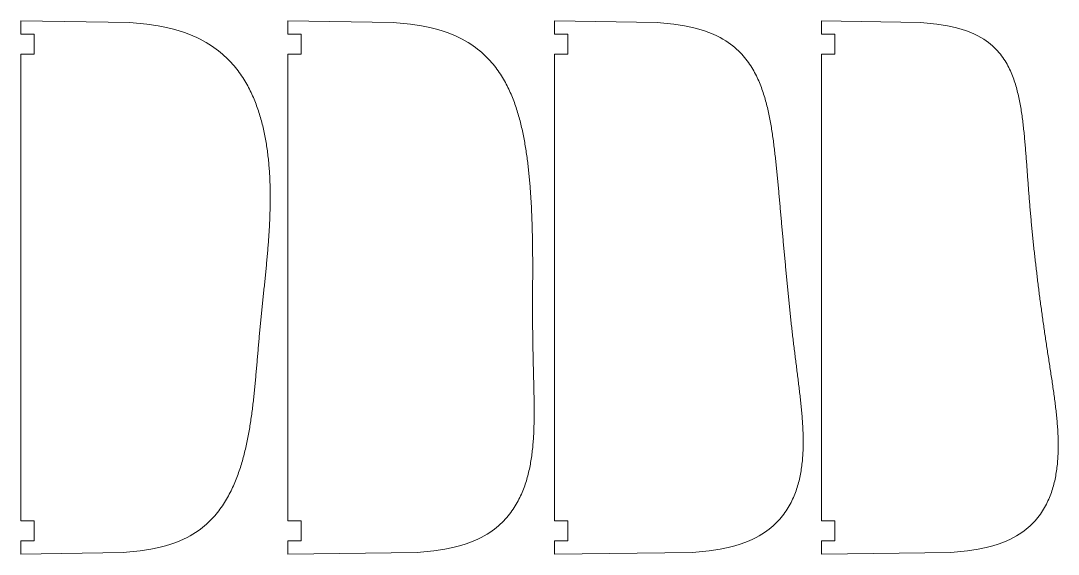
# Model space of a CAD drawing. Header units: millimetres. Extents: x 0 to 2543, y 0 to 160.
# Drawn here: x 960 to 1270.9, y 0 to 160 of the extents above; entities that cross this region are included whole.
import ezdxf

# ---------------------------------------------------------------- set-up
doc = ezdxf.new("R2010")
doc.units = ezdxf.units.MM
doc.layers.get('0').update_dxf_attribs({"lineweight": 0})

msp = doc.modelspace()

# ---------------------------------------------------------------- linework, layer by layer
for p, q in [((960, 156), (960, 160)), ((992.66, 159.5), (960, 160)), ((997.82, 159), (992.66, 159.5)), ((1001.17, 158.5), (997.82, 159)), ((1040, 156), (1040, 160)), ((1071.64, 159.5), (1040, 160)), ((1076.76, 159), (1071.64, 159.5)), ((1080.06, 158.5), (1076.76, 159)), ((1120, 156), (1120, 160)), ((1150.7, 159.5), (1120, 160)), ((1155.72, 159), (1150.7, 159.5)), ((1158.93, 158.5), (1155.72, 159)), ((1200, 156), (1200, 160)), ((1229.62, 159.5), (1200, 160)), ((1234.56, 159), (1229.62, 159.5)), ((1237.69, 158.5), (1234.56, 159)), ((964, 156), (960, 156)), ((964, 150), (964, 156)), ((1003.7, 158), (1001.17, 158.5)), ((1005.77, 157.5), (1003.7, 158)), ((1007.52, 157), (1005.77, 157.5)), ((1009.04, 156.5), (1007.52, 157)), ((1010.4, 156), (1009.04, 156.5)), ((1011.62, 155.5), (1010.4, 156)), ((1012.73, 155), (1011.62, 155.5)), ((1044, 156), (1040, 156)), ((1044, 150), (1044, 156)), ((1082.56, 158), (1080.06, 158.5)), ((1084.58, 157.5), (1082.56, 158)), ((1086.28, 157), (1084.58, 157.5)), ((1087.77, 156.5), (1086.28, 157)), ((1089.08, 156), (1087.77, 156.5)), ((1090.26, 155.5), (1089.08, 156)), ((1091.33, 155), (1090.26, 155.5)), ((1124, 156), (1120, 156)), ((1124, 150), (1124, 156)), ((1161.33, 158), (1158.93, 158.5)), ((1163.26, 157.5), (1161.33, 158)), ((1164.87, 157), (1163.26, 157.5)), ((1166.26, 156.5), (1164.87, 157)), ((1167.49, 156), (1166.26, 156.5)), ((1168.58, 155.5), (1167.49, 156)), ((1169.56, 155), (1168.58, 155.5)), ((1204, 156), (1200, 156)), ((1204, 150), (1204, 156)), ((1240.01, 158), (1237.69, 158.5)), ((1241.85, 157.5), (1240.01, 158)), ((1243.39, 157), (1241.85, 157.5)), ((1244.71, 156.5), (1243.39, 157)), ((1245.85, 156), (1244.71, 156.5)), ((1246.87, 155.5), (1245.85, 156)), ((1247.77, 155), (1246.87, 155.5)), ((1013.75, 154.5), (1012.73, 155)), ((1014.7, 154), (1013.75, 154.5)), ((1015.58, 153.5), (1014.7, 154)), ((1016.4, 153), (1015.58, 153.5)), ((1017.17, 152.5), (1016.4, 153)), ((1017.9, 152), (1017.17, 152.5)), ((1092.32, 154.5), (1091.33, 155)), ((1093.22, 154), (1092.32, 154.5)), ((1094.07, 153.5), (1093.22, 154)), ((1094.85, 153), (1094.07, 153.5)), ((1095.59, 152.5), (1094.85, 153)), ((1096.28, 152), (1095.59, 152.5)), ((1170.45, 154.5), (1169.56, 155)), ((1171.27, 154), (1170.45, 154.5)), ((1172.02, 153.5), (1171.27, 154)), ((1172.72, 153), (1172.02, 153.5)), ((1173.37, 152.5), (1172.72, 153)), ((1173.98, 152), (1173.37, 152.5)), ((1248.59, 154.5), (1247.77, 155)), ((1249.34, 154), (1248.59, 154.5)), ((1250.02, 153.5), (1249.34, 154)), ((1250.65, 153), (1250.02, 153.5)), ((1251.23, 152.5), (1250.65, 153)), ((1251.76, 152), (1251.23, 152.5)), ((960, 10), (960, 150)), ((960, 150), (964, 150)), ((1018.59, 151.5), (1017.9, 152)), ((1019.24, 151), (1018.59, 151.5)), ((1019.86, 150.5), (1019.24, 151)), ((1020.45, 150), (1019.86, 150.5)), ((1021.01, 149.5), (1020.45, 150)), ((1021.55, 149), (1021.01, 149.5)), ((1040, 10), (1040, 150)), ((1040, 150), (1044, 150)), ((1096.93, 151.5), (1096.28, 152)), ((1097.55, 151), (1096.93, 151.5)), ((1098.14, 150.5), (1097.55, 151)), ((1098.69, 150), (1098.14, 150.5)), ((1099.22, 149.5), (1098.69, 150)), ((1099.73, 149), (1099.22, 149.5)), ((1120, 10), (1120, 150)), ((1120, 150), (1124, 150)), ((1174.55, 151.5), (1173.98, 152)), ((1175.08, 151), (1174.55, 151.5)), ((1175.59, 150.5), (1175.08, 151)), ((1176.06, 150), (1175.59, 150.5)), ((1176.51, 149.5), (1176.06, 150)), ((1176.93, 149), (1176.51, 149.5)), ((1200, 10), (1200, 150)), ((1200, 150), (1204, 150)), ((1252.26, 151.5), (1251.76, 152)), ((1252.73, 151), (1252.26, 151.5)), ((1253.17, 150.5), (1252.73, 151)), ((1253.58, 150), (1253.17, 150.5)), ((1253.96, 149.5), (1253.58, 150)), ((1254.32, 149), (1253.96, 149.5)), ((1022.06, 148.5), (1021.55, 149)), ((1022.55, 148), (1022.06, 148.5)), ((1023.02, 147.5), (1022.55, 148)), ((1023.47, 147), (1023.02, 147.5)), ((1023.91, 146.5), (1023.47, 147)), ((1024.32, 146), (1023.91, 146.5)), ((1100.21, 148.5), (1099.73, 149)), ((1100.67, 148), (1100.21, 148.5)), ((1101.11, 147.5), (1100.67, 148)), ((1101.54, 147), (1101.11, 147.5)), ((1101.94, 146.5), (1101.54, 147)), ((1102.33, 146), (1101.94, 146.5)), ((1177.34, 148.5), (1176.93, 149)), ((1177.72, 148), (1177.34, 148.5)), ((1178.08, 147.5), (1177.72, 148)), ((1178.43, 147), (1178.08, 147.5)), ((1178.76, 146.5), (1178.43, 147)), ((1179.08, 146), (1178.76, 146.5)), ((1254.66, 148.5), (1254.32, 149)), ((1254.98, 148), (1254.66, 148.5)), ((1255.28, 147.5), (1254.98, 148)), ((1255.57, 147), (1255.28, 147.5)), ((1255.84, 146.5), (1255.57, 147)), ((1256.1, 146), (1255.84, 146.5)), ((1024.72, 145.5), (1024.32, 146)), ((1025.11, 145), (1024.72, 145.5)), ((1025.48, 144.5), (1025.11, 145)), ((1025.84, 144), (1025.48, 144.5)), ((1026.18, 143.5), (1025.84, 144)), ((1026.51, 143), (1026.18, 143.5)), ((1102.71, 145.5), (1102.33, 146)), ((1103.07, 145), (1102.71, 145.5)), ((1103.41, 144.5), (1103.07, 145)), ((1103.74, 144), (1103.41, 144.5)), ((1104.07, 143.5), (1103.74, 144)), ((1104.38, 143), (1104.07, 143.5)), ((1179.38, 145.5), (1179.08, 146)), ((1179.66, 145), (1179.38, 145.5)), ((1179.94, 144.5), (1179.66, 145)), ((1180.2, 144), (1179.94, 144.5)), ((1180.45, 143.5), (1180.2, 144)), ((1180.7, 143), (1180.45, 143.5)), ((1256.34, 145.5), (1256.1, 146)), ((1256.58, 145), (1256.34, 145.5)), ((1256.8, 144.5), (1256.58, 145)), ((1257.01, 144), (1256.8, 144.5)), ((1257.21, 143.5), (1257.01, 144)), ((1257.4, 143), (1257.21, 143.5)), ((1026.83, 142.5), (1026.51, 143)), ((1027.14, 142), (1026.83, 142.5)), ((1027.44, 141.5), (1027.14, 142)), ((1027.73, 141), (1027.44, 141.5)), ((1028.01, 140.5), (1027.73, 141)), ((1028.28, 140), (1028.01, 140.5)), ((1028.53, 139.5), (1028.28, 140)), ((1104.67, 142.5), (1104.38, 143)), ((1104.96, 142), (1104.67, 142.5)), ((1105.24, 141.5), (1104.96, 142)), ((1105.51, 141), (1105.24, 141.5)), ((1105.77, 140.5), (1105.51, 141)), ((1106.02, 140), (1105.77, 140.5)), ((1106.26, 139.5), (1106.02, 140)), ((1180.93, 142.5), (1180.7, 143)), ((1181.15, 142), (1180.93, 142.5)), ((1181.36, 141.5), (1181.15, 142)), ((1181.57, 141), (1181.36, 141.5)), ((1181.76, 140.5), (1181.57, 141)), ((1181.95, 140), (1181.76, 140.5)), ((1182.14, 139.5), (1181.95, 140)), ((1257.58, 142.5), (1257.4, 143)), ((1257.75, 142), (1257.58, 142.5)), ((1257.92, 141.5), (1257.75, 142)), ((1258.07, 141), (1257.92, 141.5)), ((1258.22, 140.5), (1258.07, 141)), ((1258.37, 140), (1258.22, 140.5)), ((1258.5, 139.5), (1258.37, 140)), ((1028.79, 139), (1028.53, 139.5)), ((1029.03, 138.5), (1028.79, 139)), ((1029.26, 138), (1029.03, 138.5)), ((1029.49, 137.5), (1029.26, 138)), ((1029.71, 137), (1029.49, 137.5)), ((1029.92, 136.5), (1029.71, 137)), ((1106.49, 139), (1106.26, 139.5)), ((1106.72, 138.5), (1106.49, 139)), ((1106.94, 138), (1106.72, 138.5)), ((1107.15, 137.5), (1106.94, 138)), ((1107.35, 137), (1107.15, 137.5)), ((1107.55, 136.5), (1107.35, 137)), ((1182.31, 139), (1182.14, 139.5)), ((1182.48, 138.5), (1182.31, 139)), ((1182.64, 138), (1182.48, 138.5)), ((1182.8, 137.5), (1182.64, 138)), ((1182.95, 137), (1182.8, 137.5)), ((1183.1, 136.5), (1182.95, 137)), ((1258.64, 139), (1258.5, 139.5)), ((1258.76, 138.5), (1258.64, 139)), ((1258.88, 138), (1258.76, 138.5)), ((1259, 137.5), (1258.88, 138)), ((1259.11, 137), (1259, 137.5)), ((1259.21, 136.5), (1259.11, 137)), ((1030.12, 136), (1029.92, 136.5)), ((1030.32, 135.5), (1030.12, 136)), ((1030.51, 135), (1030.32, 135.5)), ((1030.7, 134.5), (1030.51, 135)), ((1030.88, 134), (1030.7, 134.5)), ((1031.05, 133.5), (1030.88, 134)), ((1107.74, 136), (1107.55, 136.5)), ((1107.93, 135.5), (1107.74, 136)), ((1108.11, 135), (1107.93, 135.5)), ((1108.28, 134.5), (1108.11, 135)), ((1108.45, 134), (1108.28, 134.5)), ((1108.61, 133.5), (1108.45, 134)), ((1183.24, 136), (1183.1, 136.5)), ((1183.37, 135.5), (1183.24, 136)), ((1183.5, 135), (1183.37, 135.5)), ((1183.63, 134.5), (1183.5, 135)), ((1183.75, 134), (1183.63, 134.5)), ((1183.87, 133.5), (1183.75, 134)), ((1259.32, 136), (1259.21, 136.5)), ((1259.41, 135.5), (1259.32, 136)), ((1259.51, 135), (1259.41, 135.5)), ((1259.6, 134.5), (1259.51, 135)), ((1259.68, 134), (1259.6, 134.5)), ((1259.77, 133.5), (1259.68, 134)), ((1031.22, 133), (1031.05, 133.5)), ((1031.38, 132.5), (1031.22, 133)), ((1031.54, 132), (1031.38, 132.5)), ((1031.69, 131.5), (1031.54, 132)), ((1031.84, 131), (1031.69, 131.5)), ((1031.98, 130.5), (1031.84, 131)), ((1108.77, 133), (1108.61, 133.5)), ((1108.92, 132.5), (1108.77, 133)), ((1109.07, 132), (1108.92, 132.5)), ((1109.22, 131.5), (1109.07, 132)), ((1109.36, 131), (1109.22, 131.5)), ((1109.5, 130.5), (1109.36, 131)), ((1183.98, 133), (1183.87, 133.5)), ((1184.09, 132.5), (1183.98, 133)), ((1184.2, 132), (1184.09, 132.5)), ((1184.3, 131.5), (1184.2, 132)), ((1184.4, 131), (1184.3, 131.5)), ((1184.5, 130.5), (1184.4, 131)), ((1259.85, 133), (1259.77, 133.5)), ((1259.93, 132.5), (1259.85, 133)), ((1260, 132), (1259.93, 132.5)), ((1260.07, 131.5), (1260, 132)), ((1260.14, 131), (1260.07, 131.5)), ((1260.21, 130.5), (1260.14, 131)), ((1032.11, 130), (1031.98, 130.5)), ((1032.25, 129.5), (1032.11, 130)), ((1032.38, 129), (1032.25, 129.5)), ((1032.5, 128.5), (1032.38, 129)), ((1032.62, 128), (1032.5, 128.5)), ((1032.73, 127.5), (1032.62, 128)), ((1032.84, 127), (1032.73, 127.5)), ((1109.63, 130), (1109.5, 130.5)), ((1109.75, 129.5), (1109.63, 130)), ((1109.88, 129), (1109.75, 129.5)), ((1110, 128.5), (1109.88, 129)), ((1110.11, 128), (1110, 128.5)), ((1110.23, 127.5), (1110.11, 128)), ((1110.34, 127), (1110.23, 127.5)), ((1184.59, 130), (1184.5, 130.5)), ((1184.69, 129.5), (1184.59, 130)), ((1184.78, 129), (1184.69, 129.5)), ((1184.86, 128.5), (1184.78, 129)), ((1184.95, 128), (1184.86, 128.5)), ((1185.03, 127.5), (1184.95, 128)), ((1185.11, 127), (1185.03, 127.5)), ((1260.27, 130), (1260.21, 130.5)), ((1260.33, 129.5), (1260.27, 130)), ((1260.39, 129), (1260.33, 129.5)), ((1260.45, 128.5), (1260.39, 129)), ((1260.51, 128), (1260.45, 128.5)), ((1260.56, 127.5), (1260.51, 128)), ((1260.62, 127), (1260.56, 127.5)), ((1032.95, 126.5), (1032.84, 127)), ((1033.06, 126), (1032.95, 126.5)), ((1033.16, 125.5), (1033.06, 126)), ((1033.25, 125), (1033.16, 125.5)), ((1033.34, 124.5), (1033.25, 125)), ((1033.43, 124), (1033.34, 124.5)), ((1110.45, 126.5), (1110.34, 127)), ((1110.55, 126), (1110.45, 126.5)), ((1110.65, 125.5), (1110.55, 126)), ((1110.75, 125), (1110.65, 125.5)), ((1110.84, 124.5), (1110.75, 125)), ((1110.94, 124), (1110.84, 124.5)), ((1185.19, 126.5), (1185.11, 127)), ((1185.26, 126), (1185.19, 126.5)), ((1185.34, 125.5), (1185.26, 126)), ((1185.41, 125), (1185.34, 125.5)), ((1185.48, 124.5), (1185.41, 125)), ((1185.55, 124), (1185.48, 124.5)), ((1260.67, 126.5), (1260.62, 127)), ((1260.72, 126), (1260.67, 126.5)), ((1260.77, 125.5), (1260.72, 126)), ((1260.82, 125), (1260.77, 125.5)), ((1260.86, 124.5), (1260.82, 125)), ((1260.91, 124), (1260.86, 124.5)), ((1033.52, 123.5), (1033.43, 124)), ((1033.6, 123), (1033.52, 123.5)), ((1033.68, 122.5), (1033.6, 123)), ((1033.76, 122), (1033.68, 122.5)), ((1033.83, 121.5), (1033.76, 122)), ((1033.9, 121), (1033.83, 121.5)), ((1111.03, 123.5), (1110.94, 124)), ((1111.11, 123), (1111.03, 123.5)), ((1111.2, 122.5), (1111.11, 123)), ((1111.28, 122), (1111.2, 122.5)), ((1111.36, 121.5), (1111.28, 122)), ((1111.44, 121), (1111.36, 121.5)), ((1185.61, 123.5), (1185.55, 124)), ((1185.68, 123), (1185.61, 123.5)), ((1185.74, 122.5), (1185.68, 123)), ((1185.81, 122), (1185.74, 122.5)), ((1185.87, 121.5), (1185.81, 122)), ((1185.93, 121), (1185.87, 121.5)), ((1260.95, 123.5), (1260.91, 124)), ((1261, 123), (1260.95, 123.5)), ((1261.04, 122.5), (1261, 123)), ((1261.08, 122), (1261.04, 122.5)), ((1261.12, 121.5), (1261.08, 122)), ((1261.16, 121), (1261.12, 121.5)), ((1033.97, 120.5), (1033.9, 121)), ((1034.03, 120), (1033.97, 120.5)), ((1034.09, 119.5), (1034.03, 120)), ((1034.15, 119), (1034.09, 119.5)), ((1034.2, 118.5), (1034.15, 119)), ((1034.25, 118), (1034.2, 118.5)), ((1111.51, 120.5), (1111.44, 121)), ((1111.59, 120), (1111.51, 120.5)), ((1111.66, 119.5), (1111.59, 120)), ((1111.73, 119), (1111.66, 119.5)), ((1111.79, 118.5), (1111.73, 119)), ((1111.86, 118), (1111.79, 118.5)), ((1185.99, 120.5), (1185.93, 121)), ((1186.04, 120), (1185.99, 120.5)), ((1186.1, 119.5), (1186.04, 120)), ((1186.16, 119), (1186.1, 119.5)), ((1186.21, 118.5), (1186.16, 119)), ((1186.27, 118), (1186.21, 118.5)), ((1261.2, 120.5), (1261.16, 121)), ((1261.24, 120), (1261.2, 120.5)), ((1261.28, 119.5), (1261.24, 120)), ((1261.32, 119), (1261.28, 119.5)), ((1261.36, 118.5), (1261.32, 119)), ((1261.39, 118), (1261.36, 118.5)), ((1034.3, 117.5), (1034.25, 118)), ((1034.35, 117), (1034.3, 117.5)), ((1034.39, 116.5), (1034.35, 117)), ((1034.43, 116), (1034.39, 116.5)), ((1034.47, 115.5), (1034.43, 116)), ((1034.51, 115), (1034.47, 115.5)), ((1111.92, 117.5), (1111.86, 118)), ((1111.98, 117), (1111.92, 117.5)), ((1112.04, 116.5), (1111.98, 117)), ((1112.1, 116), (1112.04, 116.5)), ((1112.16, 115.5), (1112.1, 116)), ((1112.21, 115), (1112.16, 115.5)), ((1186.32, 117.5), (1186.27, 118)), ((1186.37, 117), (1186.32, 117.5)), ((1186.42, 116.5), (1186.37, 117)), ((1186.47, 116), (1186.42, 116.5)), ((1186.52, 115.5), (1186.47, 116)), ((1186.57, 115), (1186.52, 115.5)), ((1261.43, 117.5), (1261.39, 118)), ((1261.47, 117), (1261.43, 117.5)), ((1261.51, 116.5), (1261.47, 117)), ((1261.54, 116), (1261.51, 116.5)), ((1261.58, 115.5), (1261.54, 116)), ((1261.62, 115), (1261.58, 115.5)), ((1034.54, 114.5), (1034.51, 115)), ((1034.57, 114), (1034.54, 114.5)), ((1034.6, 113.5), (1034.57, 114)), ((1034.63, 113), (1034.6, 113.5)), ((1034.65, 112.5), (1034.63, 113)), ((1034.67, 112), (1034.65, 112.5)), ((1034.69, 111.5), (1034.67, 112)), ((1112.26, 114.5), (1112.21, 115)), ((1112.31, 114), (1112.26, 114.5)), ((1112.36, 113.5), (1112.31, 114)), ((1112.41, 113), (1112.36, 113.5)), ((1112.46, 112.5), (1112.41, 113)), ((1112.5, 112), (1112.46, 112.5)), ((1112.55, 111.5), (1112.5, 112)), ((1186.62, 114.5), (1186.57, 115)), ((1186.67, 114), (1186.62, 114.5)), ((1186.72, 113.5), (1186.67, 114)), ((1186.77, 113), (1186.72, 113.5)), ((1186.82, 112.5), (1186.77, 113)), ((1186.86, 112), (1186.82, 112.5)), ((1186.91, 111.5), (1186.86, 112)), ((1261.65, 114.5), (1261.62, 115)), ((1261.69, 114), (1261.65, 114.5)), ((1261.73, 113.5), (1261.69, 114)), ((1261.76, 113), (1261.73, 113.5)), ((1261.8, 112.5), (1261.76, 113)), ((1261.84, 112), (1261.8, 112.5)), ((1261.87, 111.5), (1261.84, 112)), ((1034.71, 111), (1034.69, 111.5)), ((1034.72, 110.5), (1034.71, 111)), ((1034.73, 110), (1034.72, 110.5)), ((1034.74, 109.5), (1034.73, 110)), ((1034.75, 109), (1034.74, 109.5)), ((1034.76, 108.5), (1034.75, 109)), ((1112.59, 111), (1112.55, 111.5)), ((1112.63, 110.5), (1112.59, 111)), ((1112.67, 110), (1112.63, 110.5)), ((1112.7, 109.5), (1112.67, 110)), ((1112.74, 109), (1112.7, 109.5)), ((1112.78, 108.5), (1112.74, 109)), ((1186.96, 111), (1186.91, 111.5)), ((1187, 110.5), (1186.96, 111)), ((1187.05, 110), (1187, 110.5)), ((1187.09, 109.5), (1187.05, 110)), ((1187.14, 109), (1187.09, 109.5)), ((1187.18, 108.5), (1187.14, 109)), ((1261.91, 111), (1261.87, 111.5)), ((1261.95, 110.5), (1261.91, 111)), ((1261.99, 110), (1261.95, 110.5)), ((1262.02, 109.5), (1261.99, 110)), ((1262.06, 109), (1262.02, 109.5)), ((1262.1, 108.5), (1262.06, 109)), ((1034.76, 108), (1034.76, 108.5)), ((1034.77, 107.5), (1034.76, 108)), ((1034.76, 106.5), (1034.77, 107)), ((1034.76, 106), (1034.76, 106.5)), ((1034.76, 105.5), (1034.76, 106)), ((1034.77, 107), (1034.77, 107.5)), ((1112.81, 108), (1112.78, 108.5)), ((1112.84, 107.5), (1112.81, 108)), ((1112.88, 107), (1112.84, 107.5)), ((1112.91, 106.5), (1112.88, 107)), ((1112.94, 106), (1112.91, 106.5)), ((1112.96, 105.5), (1112.94, 106)), ((1187.23, 108), (1187.18, 108.5)), ((1187.27, 107.5), (1187.23, 108)), ((1187.32, 107), (1187.27, 107.5)), ((1187.36, 106.5), (1187.32, 107)), ((1187.41, 106), (1187.36, 106.5)), ((1187.45, 105.5), (1187.41, 106)), ((1262.14, 108), (1262.1, 108.5)), ((1262.18, 107.5), (1262.14, 108)), ((1262.22, 107), (1262.18, 107.5)), ((1262.26, 106.5), (1262.22, 107)), ((1262.3, 106), (1262.26, 106.5)), ((1262.34, 105.5), (1262.3, 106)), ((1034.69, 102.5), (1034.71, 103)), ((1034.71, 103), (1034.72, 103.5)), ((1034.72, 103.5), (1034.73, 104)), ((1034.73, 104), (1034.74, 104.5)), ((1034.74, 104.5), (1034.75, 105)), ((1034.75, 105), (1034.76, 105.5)), ((1112.99, 105), (1112.96, 105.5)), ((1113.02, 104.5), (1112.99, 105)), ((1113.04, 104), (1113.02, 104.5)), ((1113.07, 103.5), (1113.04, 104)), ((1113.09, 103), (1113.07, 103.5)), ((1113.11, 102.5), (1113.09, 103)), ((1187.5, 105), (1187.45, 105.5)), ((1187.54, 104.5), (1187.5, 105)), ((1187.59, 104), (1187.54, 104.5)), ((1187.63, 103.5), (1187.59, 104)), ((1187.68, 103), (1187.63, 103.5)), ((1187.72, 102.5), (1187.68, 103)), ((1262.38, 105), (1262.34, 105.5)), ((1262.42, 104.5), (1262.38, 105)), ((1262.46, 104), (1262.42, 104.5)), ((1262.51, 103.5), (1262.46, 104)), ((1262.55, 103), (1262.51, 103.5)), ((1262.59, 102.5), (1262.55, 103)), ((1034.55, 99), (1034.57, 99.5)), ((1034.57, 99.5), (1034.6, 100)), ((1034.6, 100), (1034.62, 100.5)), ((1034.62, 100.5), (1034.64, 101)), ((1034.64, 101), (1034.66, 101.5)), ((1034.66, 101.5), (1034.68, 102)), ((1034.68, 102), (1034.69, 102.5)), ((1113.13, 102), (1113.11, 102.5)), ((1113.15, 101.5), (1113.13, 102)), ((1113.17, 101), (1113.15, 101.5)), ((1113.19, 100.5), (1113.17, 101)), ((1113.21, 100), (1113.19, 100.5)), ((1113.23, 99.5), (1113.21, 100)), ((1113.24, 99), (1113.23, 99.5)), ((1187.76, 102), (1187.72, 102.5)), ((1187.81, 101.5), (1187.76, 102)), ((1187.85, 101), (1187.81, 101.5)), ((1187.9, 100.5), (1187.85, 101)), ((1187.94, 100), (1187.9, 100.5)), ((1187.99, 99.5), (1187.94, 100)), ((1188.03, 99), (1187.99, 99.5)), ((1262.64, 102), (1262.59, 102.5)), ((1262.68, 101.5), (1262.64, 102)), ((1262.72, 101), (1262.68, 101.5)), ((1262.77, 100.5), (1262.72, 101)), ((1262.82, 100), (1262.77, 100.5)), ((1262.86, 99.5), (1262.82, 100)), ((1262.91, 99), (1262.86, 99.5)), ((1034.38, 96), (1034.41, 96.5)), ((1034.41, 96.5), (1034.44, 97)), ((1034.44, 97), (1034.47, 97.5)), ((1034.47, 97.5), (1034.5, 98)), ((1034.5, 98), (1034.52, 98.5)), ((1034.52, 98.5), (1034.55, 99)), ((1113.26, 98.5), (1113.24, 99)), ((1113.27, 98), (1113.26, 98.5)), ((1113.29, 97.5), (1113.27, 98)), ((1113.3, 97), (1113.29, 97.5)), ((1113.31, 96.5), (1113.3, 97)), ((1113.32, 96), (1113.31, 96.5)), ((1188.08, 98.5), (1188.03, 99)), ((1188.12, 98), (1188.08, 98.5)), ((1188.17, 97.5), (1188.12, 98)), ((1188.21, 97), (1188.17, 97.5)), ((1188.26, 96.5), (1188.21, 97)), ((1188.3, 96), (1188.26, 96.5)), ((1262.95, 98.5), (1262.91, 99)), ((1263, 98), (1262.95, 98.5)), ((1263.05, 97.5), (1263, 98)), ((1263.1, 97), (1263.05, 97.5)), ((1263.15, 96.5), (1263.1, 97)), ((1263.2, 96), (1263.15, 96.5)), ((1034.16, 93), (1034.2, 93.5)), ((1034.2, 93.5), (1034.24, 94)), ((1034.24, 94), (1034.27, 94.5)), ((1034.27, 94.5), (1034.31, 95)), ((1034.31, 95), (1034.34, 95.5)), ((1034.34, 95.5), (1034.38, 96)), ((1113.34, 95.5), (1113.32, 96)), ((1113.35, 95), (1113.34, 95.5)), ((1113.35, 94.5), (1113.35, 95)), ((1113.36, 94), (1113.35, 94.5)), ((1113.37, 93.5), (1113.36, 94)), ((1113.38, 93), (1113.37, 93.5)), ((1188.35, 95.5), (1188.3, 96)), ((1188.4, 95), (1188.35, 95.5)), ((1188.44, 94.5), (1188.4, 95)), ((1188.49, 94), (1188.44, 94.5)), ((1188.53, 93.5), (1188.49, 94)), ((1188.58, 93), (1188.53, 93.5)), ((1263.25, 95.5), (1263.2, 96)), ((1263.3, 95), (1263.25, 95.5)), ((1263.35, 94.5), (1263.3, 95)), ((1263.4, 94), (1263.35, 94.5)), ((1263.45, 93.5), (1263.4, 94)), ((1263.5, 93), (1263.45, 93.5)), ((1033.92, 90), (1033.96, 90.5)), ((1033.96, 90.5), (1034, 91)), ((1034, 91), (1034.05, 91.5)), ((1034.05, 91.5), (1034.09, 92)), ((1034.09, 92), (1034.13, 92.5)), ((1034.13, 92.5), (1034.16, 93)), ((1113.39, 92.5), (1113.38, 93)), ((1113.39, 92), (1113.39, 92.5)), ((1113.4, 91.5), (1113.39, 92)), ((1113.4, 91), (1113.4, 91.5)), ((1113.41, 90.5), (1113.4, 91)), ((1113.41, 90), (1113.41, 90.5)), ((1188.63, 92.5), (1188.58, 93)), ((1188.67, 92), (1188.63, 92.5)), ((1188.72, 91.5), (1188.67, 92)), ((1188.76, 91), (1188.72, 91.5)), ((1188.81, 90.5), (1188.76, 91)), ((1188.86, 90), (1188.81, 90.5)), ((1263.56, 92.5), (1263.5, 93)), ((1263.61, 92), (1263.56, 92.5)), ((1263.66, 91.5), (1263.61, 92)), ((1263.72, 91), (1263.66, 91.5)), ((1263.77, 90.5), (1263.72, 91)), ((1263.83, 90), (1263.77, 90.5)), ((1033.65, 87), (1033.69, 87.5)), ((1033.69, 87.5), (1033.74, 88)), ((1033.74, 88), (1033.79, 88.5)), ((1033.79, 88.5), (1033.83, 89)), ((1033.83, 89), (1033.87, 89.5)), ((1033.87, 89.5), (1033.92, 90)), ((1113.41, 89.5), (1113.41, 90)), ((1113.42, 89), (1113.41, 89.5)), ((1113.42, 88.5), (1113.42, 89)), ((1113.42, 88), (1113.42, 88.5)), ((1113.42, 87.5), (1113.42, 88)), ((1113.42, 87), (1113.42, 87.5)), ((1188.9, 89.5), (1188.86, 90)), ((1188.95, 89), (1188.9, 89.5)), ((1189, 88.5), (1188.95, 89)), ((1189.04, 88), (1189, 88.5)), ((1189.09, 87.5), (1189.04, 88)), ((1189.14, 87), (1189.09, 87.5)), ((1263.88, 89.5), (1263.83, 90)), ((1263.94, 89), (1263.88, 89.5)), ((1263.99, 88.5), (1263.94, 89)), ((1264.05, 88), (1263.99, 88.5)), ((1264.11, 87.5), (1264.05, 88)), ((1264.17, 87), (1264.11, 87.5)), ((1033.3, 83.5), (1033.35, 84)), ((1033.35, 84), (1033.4, 84.5)), ((1033.4, 84.5), (1033.45, 85)), ((1033.45, 85), (1033.5, 85.5)), ((1033.5, 85.5), (1033.55, 86)), ((1033.55, 86), (1033.6, 86.5)), ((1033.6, 86.5), (1033.65, 87)), ((1113.42, 86.5), (1113.42, 87)), ((1113.42, 86), (1113.42, 86.5)), ((1113.42, 85.5), (1113.42, 86)), ((1113.42, 85), (1113.42, 85.5)), ((1113.42, 84.5), (1113.42, 85)), ((1113.42, 84), (1113.42, 84.5)), ((1113.42, 83.5), (1113.42, 84)), ((1189.18, 86.5), (1189.14, 87)), ((1189.23, 86), (1189.18, 86.5)), ((1189.28, 85.5), (1189.23, 86)), ((1189.32, 85), (1189.28, 85.5)), ((1189.37, 84.5), (1189.32, 85)), ((1189.42, 84), (1189.37, 84.5)), ((1189.46, 83.5), (1189.42, 84)), ((1264.22, 86.5), (1264.17, 87)), ((1264.28, 86), (1264.22, 86.5)), ((1264.34, 85.5), (1264.28, 86)), ((1264.4, 85), (1264.34, 85.5)), ((1264.46, 84.5), (1264.4, 85)), ((1264.51, 84), (1264.46, 84.5)), ((1264.57, 83.5), (1264.51, 84)), ((1033, 80.5), (1033.05, 81)), ((1033.05, 81), (1033.1, 81.5)), ((1033.1, 81.5), (1033.15, 82)), ((1033.15, 82), (1033.2, 82.5)), ((1033.2, 82.5), (1033.25, 83)), ((1033.25, 83), (1033.3, 83.5)), ((1113.41, 82), (1113.42, 82.5)), ((1113.41, 81.5), (1113.41, 82)), ((1113.41, 81), (1113.41, 81.5)), ((1113.41, 80.5), (1113.41, 81)), ((1113.42, 83), (1113.42, 83.5)), ((1113.42, 82.5), (1113.42, 83)), ((1189.51, 83), (1189.46, 83.5)), ((1189.56, 82.5), (1189.51, 83)), ((1189.61, 82), (1189.56, 82.5)), ((1189.66, 81.5), (1189.61, 82)), ((1189.7, 81), (1189.66, 81.5)), ((1189.75, 80.5), (1189.7, 81)), ((1264.63, 83), (1264.57, 83.5)), ((1264.69, 82.5), (1264.63, 83)), ((1264.75, 82), (1264.69, 82.5)), ((1264.81, 81.5), (1264.75, 82)), ((1264.87, 81), (1264.81, 81.5)), ((1264.93, 80.5), (1264.87, 81)), ((1032.68, 77.5), (1032.74, 78)), ((1032.74, 78), (1032.79, 78.5)), ((1032.79, 78.5), (1032.84, 79)), ((1032.84, 79), (1032.89, 79.5)), ((1032.89, 79.5), (1032.94, 80)), ((1032.94, 80), (1033, 80.5)), ((1113.4, 79.5), (1113.41, 80)), ((1113.4, 79), (1113.4, 79.5)), ((1113.4, 78.5), (1113.4, 79)), ((1113.4, 78), (1113.4, 78.5)), ((1113.4, 77.5), (1113.4, 78)), ((1113.41, 80), (1113.41, 80.5)), ((1189.8, 80), (1189.75, 80.5)), ((1189.85, 79.5), (1189.8, 80)), ((1189.9, 79), (1189.85, 79.5)), ((1189.95, 78.5), (1189.9, 79)), ((1190, 78), (1189.95, 78.5)), ((1190.05, 77.5), (1190, 78)), ((1265, 80), (1264.93, 80.5)), ((1265.06, 79.5), (1265, 80)), ((1265.12, 79), (1265.06, 79.5)), ((1265.18, 78.5), (1265.12, 79)), ((1265.24, 78), (1265.18, 78.5)), ((1265.3, 77.5), (1265.24, 78)), ((1032.37, 74.5), (1032.42, 75)), ((1032.42, 75), (1032.48, 75.5)), ((1032.48, 75.5), (1032.53, 76)), ((1032.53, 76), (1032.58, 76.5)), ((1032.58, 76.5), (1032.63, 77)), ((1032.63, 77), (1032.68, 77.5)), ((1113.39, 77), (1113.4, 77.5)), ((1113.39, 76.5), (1113.39, 77)), ((1113.39, 76), (1113.39, 76.5)), ((1113.39, 75.5), (1113.39, 76)), ((1113.39, 75), (1113.39, 75.5)), ((1113.39, 74.5), (1113.39, 75)), ((1190.1, 77), (1190.05, 77.5)), ((1190.15, 76.5), (1190.1, 77)), ((1190.2, 76), (1190.15, 76.5)), ((1190.25, 75.5), (1190.2, 76)), ((1190.3, 75), (1190.25, 75.5)), ((1190.35, 74.5), (1190.3, 75)), ((1265.36, 77), (1265.3, 77.5)), ((1265.44, 76.5), (1265.36, 77)), ((1265.51, 76), (1265.44, 76.5)), ((1265.58, 75.5), (1265.51, 76)), ((1265.65, 75), (1265.58, 75.5)), ((1265.72, 74.5), (1265.65, 75)), ((1032.07, 71.5), (1032.12, 72)), ((1032.12, 72), (1032.17, 72.5)), ((1032.17, 72.5), (1032.22, 73)), ((1032.22, 73), (1032.27, 73.5)), ((1032.27, 73.5), (1032.32, 74)), ((1032.32, 74), (1032.37, 74.5)), ((1113.39, 74), (1113.39, 74.5)), ((1113.39, 73.5), (1113.39, 74)), ((1113.39, 73), (1113.39, 73.5)), ((1113.39, 72.5), (1113.39, 73)), ((1113.39, 72), (1113.39, 72.5)), ((1113.39, 71.5), (1113.39, 72)), ((1190.4, 74), (1190.35, 74.5)), ((1190.45, 73.5), (1190.4, 74)), ((1190.51, 73), (1190.45, 73.5)), ((1190.56, 72.5), (1190.51, 73)), ((1190.61, 72), (1190.56, 72.5)), ((1190.66, 71.5), (1190.61, 72)), ((1265.79, 74), (1265.72, 74.5)), ((1265.86, 73.5), (1265.79, 74)), ((1265.92, 73), (1265.86, 73.5)), ((1265.99, 72.5), (1265.92, 73)), ((1266.06, 72), (1265.99, 72.5)), ((1266.13, 71.5), (1266.06, 72)), ((1031.73, 68), (1031.78, 68.5)), ((1031.78, 68.5), (1031.83, 69)), ((1031.83, 69), (1031.87, 69.5)), ((1031.87, 69.5), (1031.92, 70)), ((1031.92, 70), (1031.97, 70.5)), ((1031.97, 70.5), (1032.02, 71)), ((1032.02, 71), (1032.07, 71.5)), ((1113.39, 71), (1113.39, 71.5)), ((1113.39, 70.5), (1113.39, 71)), ((1113.39, 70), (1113.39, 70.5)), ((1113.4, 69.5), (1113.39, 70)), ((1113.4, 69), (1113.4, 69.5)), ((1113.4, 68.5), (1113.4, 69)), ((1113.41, 68), (1113.4, 68.5)), ((1190.72, 71), (1190.66, 71.5)), ((1190.77, 70.5), (1190.72, 71)), ((1190.82, 70), (1190.77, 70.5)), ((1190.88, 69.5), (1190.82, 70)), ((1190.93, 69), (1190.88, 69.5)), ((1190.99, 68.5), (1190.93, 69)), ((1191.05, 68), (1190.99, 68.5)), ((1266.21, 71), (1266.13, 71.5)), ((1266.28, 70.5), (1266.21, 71)), ((1266.35, 70), (1266.28, 70.5)), ((1266.42, 69.5), (1266.35, 70)), ((1266.49, 69), (1266.42, 69.5)), ((1266.56, 68.5), (1266.49, 69)), ((1266.63, 68), (1266.56, 68.5)), ((1031.46, 65), (1031.5, 65.5)), ((1031.5, 65.5), (1031.55, 66)), ((1031.55, 66), (1031.59, 66.5)), ((1031.59, 66.5), (1031.64, 67)), ((1031.64, 67), (1031.68, 67.5)), ((1031.68, 67.5), (1031.73, 68)), ((1113.41, 67.5), (1113.41, 68)), ((1113.42, 67), (1113.41, 67.5)), ((1113.42, 66.5), (1113.42, 67)), ((1113.43, 66), (1113.42, 66.5)), ((1113.43, 65.5), (1113.43, 66)), ((1113.44, 65), (1113.43, 65.5)), ((1191.1, 67.5), (1191.05, 68)), ((1191.16, 67), (1191.1, 67.5)), ((1191.22, 66.5), (1191.16, 67)), ((1191.27, 66), (1191.22, 66.5)), ((1191.33, 65.5), (1191.27, 66)), ((1191.39, 65), (1191.33, 65.5)), ((1266.71, 67.5), (1266.63, 68)), ((1266.78, 67), (1266.71, 67.5)), ((1266.85, 66.5), (1266.78, 67)), ((1266.93, 66), (1266.85, 66.5)), ((1267, 65.5), (1266.93, 66)), ((1267.08, 65), (1267, 65.5)), ((1031.19, 62), (1031.24, 62.5)), ((1031.24, 62.5), (1031.28, 63)), ((1031.28, 63), (1031.32, 63.5)), ((1031.32, 63.5), (1031.37, 64)), ((1031.37, 64), (1031.41, 64.5)), ((1031.41, 64.5), (1031.46, 65)), ((1113.45, 64.5), (1113.44, 65)), ((1113.45, 64), (1113.45, 64.5)), ((1113.46, 63.5), (1113.45, 64)), ((1113.47, 63), (1113.46, 63.5)), ((1113.48, 62.5), (1113.47, 63)), ((1113.49, 62), (1113.48, 62.5)), ((1191.45, 64.5), (1191.39, 65)), ((1191.51, 64), (1191.45, 64.5)), ((1191.57, 63.5), (1191.51, 64)), ((1191.63, 63), (1191.57, 63.5)), ((1191.69, 62.5), (1191.63, 63)), ((1191.75, 62), (1191.69, 62.5)), ((1267.15, 64.5), (1267.08, 65)), ((1267.22, 64), (1267.15, 64.5)), ((1267.3, 63.5), (1267.22, 64)), ((1267.37, 63), (1267.3, 63.5)), ((1267.45, 62.5), (1267.37, 63)), ((1267.53, 62), (1267.45, 62.5)), ((1030.94, 59), (1030.98, 59.5)), ((1030.98, 59.5), (1031.02, 60)), ((1031.02, 60), (1031.06, 60.5)), ((1031.06, 60.5), (1031.11, 61)), ((1031.11, 61), (1031.15, 61.5)), ((1031.15, 61.5), (1031.19, 62)), ((1113.5, 61.5), (1113.49, 62)), ((1113.51, 61), (1113.5, 61.5)), ((1113.52, 60.5), (1113.51, 61)), ((1113.53, 60), (1113.52, 60.5)), ((1113.54, 59.5), (1113.53, 60)), ((1113.55, 59), (1113.54, 59.5)), ((1191.81, 61.5), (1191.75, 62)), ((1191.87, 61), (1191.81, 61.5)), ((1191.94, 60.5), (1191.87, 61)), ((1192, 60), (1191.94, 60.5)), ((1192.06, 59.5), (1192, 60)), ((1192.12, 59), (1192.06, 59.5)), ((1267.6, 61.5), (1267.53, 62)), ((1267.68, 61), (1267.6, 61.5)), ((1267.75, 60.5), (1267.68, 61)), ((1267.83, 60), (1267.75, 60.5)), ((1267.91, 59.5), (1267.83, 60)), ((1267.98, 59), (1267.91, 59.5)), ((1030.64, 55.5), (1030.68, 56)), ((1030.68, 56), (1030.72, 56.5)), ((1030.72, 56.5), (1030.77, 57)), ((1030.77, 57), (1030.81, 57.5)), ((1030.81, 57.5), (1030.85, 58)), ((1030.85, 58), (1030.89, 58.5)), ((1030.89, 58.5), (1030.94, 59)), ((1113.56, 58.5), (1113.55, 59)), ((1113.57, 58), (1113.56, 58.5)), ((1113.58, 57.5), (1113.57, 58)), ((1113.6, 57), (1113.58, 57.5)), ((1113.61, 56.5), (1113.6, 57)), ((1113.62, 56), (1113.61, 56.5)), ((1113.63, 55.5), (1113.62, 56)), ((1192.19, 58.5), (1192.12, 59)), ((1192.25, 58), (1192.19, 58.5)), ((1192.31, 57.5), (1192.25, 58)), ((1192.38, 57), (1192.31, 57.5)), ((1192.44, 56.5), (1192.38, 57)), ((1192.5, 56), (1192.44, 56.5)), ((1192.57, 55.5), (1192.5, 56)), ((1268.06, 58.5), (1267.98, 59)), ((1268.14, 58), (1268.06, 58.5)), ((1268.22, 57.5), (1268.14, 58)), ((1268.29, 57), (1268.22, 57.5)), ((1268.37, 56.5), (1268.29, 57)), ((1268.45, 56), (1268.37, 56.5)), ((1268.52, 55.5), (1268.45, 56)), ((1030.37, 52.5), (1030.41, 53)), ((1030.41, 53), (1030.46, 53.5)), ((1030.46, 53.5), (1030.5, 54)), ((1030.5, 54), (1030.55, 54.5)), ((1030.55, 54.5), (1030.59, 55)), ((1030.59, 55), (1030.64, 55.5)), ((1113.65, 55), (1113.63, 55.5)), ((1113.66, 54.5), (1113.65, 55)), ((1113.67, 54), (1113.66, 54.5)), ((1113.68, 53.5), (1113.67, 54)), ((1113.7, 53), (1113.68, 53.5)), ((1113.71, 52.5), (1113.7, 53)), ((1192.63, 55), (1192.57, 55.5)), ((1192.69, 54.5), (1192.63, 55)), ((1192.76, 54), (1192.69, 54.5)), ((1192.82, 53.5), (1192.76, 54)), ((1192.88, 53), (1192.82, 53.5)), ((1192.95, 52.5), (1192.88, 53)), ((1268.6, 55), (1268.52, 55.5)), ((1268.68, 54.5), (1268.6, 55)), ((1268.75, 54), (1268.68, 54.5)), ((1268.83, 53.5), (1268.75, 54)), ((1268.91, 53), (1268.83, 53.5)), ((1268.98, 52.5), (1268.91, 53)), ((1030.08, 49.5), (1030.13, 50)), ((1030.13, 50), (1030.18, 50.5)), ((1030.18, 50.5), (1030.23, 51)), ((1030.23, 51), (1030.28, 51.5)), ((1030.28, 51.5), (1030.32, 52)), ((1030.32, 52), (1030.37, 52.5)), ((1113.72, 52), (1113.71, 52.5)), ((1113.74, 51.5), (1113.72, 52)), ((1113.75, 51), (1113.74, 51.5)), ((1113.76, 50.5), (1113.75, 51)), ((1113.77, 50), (1113.76, 50.5)), ((1113.78, 49.5), (1113.77, 50)), ((1193.01, 52), (1192.95, 52.5)), ((1193.07, 51.5), (1193.01, 52)), ((1193.13, 51), (1193.07, 51.5)), ((1193.19, 50.5), (1193.13, 51)), ((1193.26, 50), (1193.19, 50.5)), ((1193.32, 49.5), (1193.26, 50)), ((1269.06, 52), (1268.98, 52.5)), ((1269.13, 51.5), (1269.06, 52)), ((1269.2, 51), (1269.13, 51.5)), ((1269.28, 50.5), (1269.2, 51)), ((1269.35, 50), (1269.28, 50.5)), ((1269.42, 49.5), (1269.35, 50)), ((1029.77, 46.5), (1029.82, 47)), ((1029.82, 47), (1029.87, 47.5)), ((1029.87, 47.5), (1029.93, 48)), ((1029.93, 48), (1029.98, 48.5)), ((1029.98, 48.5), (1030.03, 49)), ((1030.03, 49), (1030.08, 49.5)), ((1113.79, 49), (1113.78, 49.5)), ((1113.8, 48.5), (1113.79, 49)), ((1113.81, 48), (1113.8, 48.5)), ((1113.82, 47.5), (1113.81, 48)), ((1113.83, 47), (1113.82, 47.5)), ((1113.84, 46.5), (1113.83, 47)), ((1193.37, 49), (1193.32, 49.5)), ((1193.43, 48.5), (1193.37, 49)), ((1193.49, 48), (1193.43, 48.5)), ((1193.55, 47.5), (1193.49, 48)), ((1193.61, 47), (1193.55, 47.5)), ((1193.66, 46.5), (1193.61, 47)), ((1269.49, 49), (1269.42, 49.5)), ((1269.56, 48.5), (1269.49, 49)), ((1269.63, 48), (1269.56, 48.5)), ((1269.7, 47.5), (1269.63, 48)), ((1269.77, 47), (1269.7, 47.5)), ((1269.84, 46.5), (1269.77, 47)), ((1029.41, 43.5), (1029.47, 44)), ((1029.47, 44), (1029.53, 44.5)), ((1029.53, 44.5), (1029.59, 45)), ((1029.59, 45), (1029.65, 45.5)), ((1029.65, 45.5), (1029.71, 46)), ((1029.71, 46), (1029.77, 46.5)), ((1113.85, 46), (1113.84, 46.5)), ((1113.85, 45.5), (1113.85, 46)), ((1113.86, 45), (1113.85, 45.5)), ((1113.86, 44.5), (1113.86, 45)), ((1113.87, 44), (1113.86, 44.5)), ((1113.87, 43.5), (1113.87, 44)), ((1193.71, 46), (1193.66, 46.5)), ((1193.77, 45.5), (1193.71, 46)), ((1193.82, 45), (1193.77, 45.5)), ((1193.87, 44.5), (1193.82, 45)), ((1193.92, 44), (1193.87, 44.5)), ((1193.97, 43.5), (1193.92, 44)), ((1269.9, 46), (1269.84, 46.5)), ((1269.97, 45.5), (1269.9, 46)), ((1270.03, 45), (1269.97, 45.5)), ((1270.09, 44.5), (1270.03, 45)), ((1270.15, 44), (1270.09, 44.5)), ((1270.21, 43.5), (1270.15, 44)), ((1028.93, 40), (1029, 40.5)), ((1029, 40.5), (1029.07, 41)), ((1029.07, 41), (1029.14, 41.5)), ((1029.14, 41.5), (1029.21, 42)), ((1029.21, 42), (1029.28, 42.5)), ((1029.28, 42.5), (1029.34, 43)), ((1029.34, 43), (1029.41, 43.5)), ((1113.85, 40), (1113.86, 40.5)), ((1113.86, 41), (1113.87, 41.5)), ((1113.86, 40.5), (1113.86, 41)), ((1113.87, 43), (1113.87, 43.5)), ((1113.87, 42.5), (1113.87, 43)), ((1113.87, 42), (1113.87, 42.5)), ((1113.87, 41.5), (1113.87, 42)), ((1194.01, 43), (1193.97, 43.5)), ((1194.06, 42.5), (1194.01, 43)), ((1194.1, 42), (1194.06, 42.5)), ((1194.14, 41.5), (1194.1, 42)), ((1194.18, 41), (1194.14, 41.5)), ((1194.22, 40.5), (1194.18, 41)), ((1194.26, 40), (1194.22, 40.5)), ((1270.27, 43), (1270.21, 43.5)), ((1270.32, 42.5), (1270.27, 43)), ((1270.38, 42), (1270.32, 42.5)), ((1270.43, 41.5), (1270.38, 42)), ((1270.48, 41), (1270.43, 41.5)), ((1270.53, 40.5), (1270.48, 41)), ((1270.57, 40), (1270.53, 40.5)), ((1028.44, 37), (1028.53, 37.5)), ((1028.53, 37.5), (1028.61, 38)), ((1028.61, 38), (1028.69, 38.5)), ((1028.69, 38.5), (1028.77, 39)), ((1028.77, 39), (1028.85, 39.5)), ((1028.85, 39.5), (1028.93, 40)), ((1113.76, 37), (1113.78, 37.5)), ((1113.78, 37.5), (1113.8, 38)), ((1113.8, 38), (1113.81, 38.5)), ((1113.81, 38.5), (1113.83, 39)), ((1113.83, 39), (1113.84, 39.5)), ((1113.84, 39.5), (1113.85, 40)), ((1194.29, 39.5), (1194.26, 40)), ((1194.32, 39), (1194.29, 39.5)), ((1194.35, 38.5), (1194.32, 39)), ((1194.38, 38), (1194.35, 38.5)), ((1194.4, 37.5), (1194.38, 38)), ((1194.42, 37), (1194.4, 37.5)), ((1270.61, 39.5), (1270.57, 40)), ((1270.65, 39), (1270.61, 39.5)), ((1270.69, 38.5), (1270.65, 39)), ((1270.73, 38), (1270.69, 38.5)), ((1270.76, 37.5), (1270.73, 38)), ((1270.79, 37), (1270.76, 37.5)), ((1027.87, 34), (1027.97, 34.5)), ((1027.97, 34.5), (1028.07, 35)), ((1028.07, 35), (1028.17, 35.5)), ((1028.17, 35.5), (1028.26, 36)), ((1028.26, 36), (1028.35, 36.5)), ((1028.35, 36.5), (1028.44, 37)), ((1113.59, 34), (1113.63, 34.5)), ((1113.63, 34.5), (1113.66, 35)), ((1113.66, 35), (1113.69, 35.5)), ((1113.69, 35.5), (1113.72, 36)), ((1113.72, 36), (1113.74, 36.5)), ((1113.74, 36.5), (1113.76, 37)), ((1194.44, 36.5), (1194.42, 37)), ((1194.46, 36), (1194.44, 36.5)), ((1194.47, 35.5), (1194.46, 36)), ((1194.48, 35), (1194.47, 35.5)), ((1194.49, 34.5), (1194.48, 35)), ((1194.49, 34), (1194.49, 34.5)), ((1270.82, 36.5), (1270.79, 37)), ((1270.85, 36), (1270.82, 36.5)), ((1270.87, 35.5), (1270.85, 36)), ((1270.89, 35), (1270.87, 35.5)), ((1270.9, 34.5), (1270.89, 35)), ((1270.91, 34), (1270.9, 34.5)), ((1027.2, 31), (1027.32, 31.5)), ((1027.32, 31.5), (1027.44, 32)), ((1027.44, 32), (1027.55, 32.5)), ((1027.55, 32.5), (1027.66, 33)), ((1027.66, 33), (1027.77, 33.5)), ((1027.77, 33.5), (1027.87, 34)), ((1113.31, 31), (1113.37, 31.5)), ((1113.37, 31.5), (1113.42, 32)), ((1113.42, 32), (1113.47, 32.5)), ((1113.47, 32.5), (1113.51, 33)), ((1113.51, 33), (1113.55, 33.5)), ((1113.55, 33.5), (1113.59, 34)), ((1194.44, 31), (1194.46, 31.5)), ((1194.46, 31.5), (1194.48, 32)), ((1194.48, 32), (1194.49, 32.5)), ((1194.5, 33.5), (1194.49, 34)), ((1194.49, 33), (1194.5, 33.5)), ((1194.49, 32.5), (1194.49, 33)), ((1270.92, 33.5), (1270.91, 34)), ((1270.91, 31), (1270.92, 31.5)), ((1270.93, 33), (1270.92, 33.5)), ((1270.92, 31.5), (1270.93, 32)), ((1270.93, 32.5), (1270.93, 33)), ((1270.93, 32), (1270.93, 32.5)), ((1026.27, 27.5), (1026.41, 28)), ((1026.41, 28), (1026.55, 28.5)), ((1026.55, 28.5), (1026.69, 29)), ((1026.69, 29), (1026.82, 29.5)), ((1026.82, 29.5), (1026.95, 30)), ((1026.95, 30), (1027.08, 30.5)), ((1027.08, 30.5), (1027.2, 31)), ((1112.81, 27.5), (1112.89, 28)), ((1112.89, 28), (1112.97, 28.5)), ((1112.97, 28.5), (1113.05, 29)), ((1113.05, 29), (1113.12, 29.5)), ((1113.12, 29.5), (1113.19, 30)), ((1113.19, 30), (1113.25, 30.5)), ((1113.25, 30.5), (1113.31, 31)), ((1194.19, 27.5), (1194.24, 28)), ((1194.24, 28), (1194.29, 28.5)), ((1194.29, 28.5), (1194.33, 29)), ((1194.33, 29), (1194.36, 29.5)), ((1194.36, 29.5), (1194.39, 30)), ((1194.39, 30), (1194.42, 30.5)), ((1194.42, 30.5), (1194.44, 31)), ((1270.71, 27.5), (1270.75, 28)), ((1270.75, 28), (1270.79, 28.5)), ((1270.79, 28.5), (1270.82, 29)), ((1270.82, 29), (1270.85, 29.5)), ((1270.85, 29.5), (1270.87, 30)), ((1270.87, 30), (1270.89, 30.5)), ((1270.89, 30.5), (1270.91, 31)), ((1025.3, 24.5), (1025.48, 25)), ((1025.48, 25), (1025.64, 25.5)), ((1025.64, 25.5), (1025.81, 26)), ((1025.81, 26), (1025.96, 26.5)), ((1025.96, 26.5), (1026.12, 27)), ((1026.12, 27), (1026.27, 27.5)), ((1112.19, 24.5), (1112.31, 25)), ((1112.31, 25), (1112.42, 25.5)), ((1112.42, 25.5), (1112.53, 26)), ((1112.53, 26), (1112.63, 26.5)), ((1112.63, 26.5), (1112.72, 27)), ((1112.72, 27), (1112.81, 27.5)), ((1193.77, 24.5), (1193.85, 25)), ((1193.85, 25), (1193.93, 25.5)), ((1193.93, 25.5), (1194.01, 26)), ((1194.01, 26), (1194.07, 26.5)), ((1194.07, 26.5), (1194.13, 27)), ((1194.13, 27), (1194.19, 27.5)), ((1270.34, 24.5), (1270.41, 25)), ((1270.41, 25), (1270.48, 25.5)), ((1270.48, 25.5), (1270.55, 26)), ((1270.55, 26), (1270.61, 26.5)), ((1270.61, 26.5), (1270.66, 27)), ((1270.66, 27), (1270.71, 27.5)), ((1024.15, 21.5), (1024.36, 22)), ((1024.36, 22), (1024.56, 22.5)), ((1024.56, 22.5), (1024.75, 23)), ((1024.75, 23), (1024.94, 23.5)), ((1024.94, 23.5), (1025.13, 24)), ((1025.13, 24), (1025.3, 24.5)), ((1111.36, 21.5), (1111.52, 22)), ((1111.52, 22), (1111.66, 22.5)), ((1111.66, 22.5), (1111.81, 23)), ((1111.81, 23), (1111.94, 23.5)), ((1111.94, 23.5), (1112.07, 24)), ((1112.07, 24), (1112.19, 24.5)), ((1193.11, 21.5), (1193.24, 22)), ((1193.24, 22), (1193.36, 22.5)), ((1193.36, 22.5), (1193.47, 23)), ((1193.47, 23), (1193.58, 23.5)), ((1193.58, 23.5), (1193.68, 24)), ((1193.68, 24), (1193.77, 24.5)), ((1269.74, 21.5), (1269.86, 22)), ((1269.86, 22), (1269.97, 22.5)), ((1269.97, 22.5), (1270.07, 23)), ((1270.07, 23), (1270.16, 23.5)), ((1270.16, 23.5), (1270.25, 24)), ((1270.25, 24), (1270.34, 24.5)), ((1022.77, 18.5), (1023.02, 19)), ((1023.02, 19), (1023.26, 19.5)), ((1023.26, 19.5), (1023.49, 20)), ((1023.49, 20), (1023.72, 20.5)), ((1023.72, 20.5), (1023.94, 21)), ((1023.94, 21), (1024.15, 21.5)), ((1110.25, 18.5), (1110.46, 19)), ((1110.46, 19), (1110.66, 19.5)), ((1110.66, 19.5), (1110.84, 20)), ((1110.84, 20), (1111.02, 20.5)), ((1111.02, 20.5), (1111.2, 21)), ((1111.2, 21), (1111.36, 21.5)), ((1192.16, 18.5), (1192.35, 19)), ((1192.35, 19), (1192.52, 19.5)), ((1192.52, 19.5), (1192.68, 20)), ((1192.68, 20), (1192.83, 20.5)), ((1192.83, 20.5), (1192.98, 21)), ((1192.98, 21), (1193.11, 21.5)), ((1268.86, 18.5), (1269.03, 19)), ((1269.03, 19), (1269.19, 19.5)), ((1269.19, 19.5), (1269.34, 20)), ((1269.34, 20), (1269.48, 20.5)), ((1269.48, 20.5), (1269.61, 21)), ((1269.61, 21), (1269.74, 21.5)), ((1021.07, 15.5), (1021.38, 16)), ((1021.38, 16), (1021.68, 16.5)), ((1021.68, 16.5), (1021.96, 17)), ((1021.96, 17), (1022.24, 17.5)), ((1022.24, 17.5), (1022.51, 18)), ((1022.51, 18), (1022.77, 18.5)), ((1108.79, 15.5), (1109.06, 16)), ((1109.06, 16), (1109.32, 16.5)), ((1109.32, 16.5), (1109.57, 17)), ((1109.57, 17), (1109.81, 17.5)), ((1109.81, 17.5), (1110.04, 18)), ((1110.04, 18), (1110.25, 18.5)), ((1190.84, 15.5), (1191.09, 16)), ((1191.09, 16), (1191.33, 16.5)), ((1191.33, 16.5), (1191.56, 17)), ((1191.56, 17), (1191.77, 17.5)), ((1191.77, 17.5), (1191.97, 18)), ((1191.97, 18), (1192.16, 18.5)), ((1267.62, 15.5), (1267.85, 16)), ((1267.85, 16), (1268.08, 16.5)), ((1268.08, 16.5), (1268.29, 17)), ((1268.29, 17), (1268.49, 17.5)), ((1268.49, 17.5), (1268.68, 18)), ((1268.68, 18), (1268.86, 18.5)), ((1018.54, 12), (1018.95, 12.5)), ((1018.95, 12.5), (1019.34, 13)), ((1019.34, 13), (1019.71, 13.5)), ((1019.71, 13.5), (1020.07, 14)), ((1020.07, 14), (1020.42, 14.5)), ((1020.42, 14.5), (1020.75, 15)), ((1020.75, 15), (1021.07, 15.5)), ((1106.48, 12), (1106.86, 12.5)), ((1106.86, 12.5), (1107.22, 13)), ((1107.22, 13), (1107.57, 13.5)), ((1107.57, 13.5), (1107.9, 14)), ((1107.9, 14), (1108.21, 14.5)), ((1108.21, 14.5), (1108.51, 15)), ((1108.51, 15), (1108.79, 15.5)), ((1188.67, 12), (1189.03, 12.5)), ((1189.03, 12.5), (1189.38, 13)), ((1189.38, 13), (1189.7, 13.5)), ((1189.7, 13.5), (1190.01, 14)), ((1190.01, 14), (1190.3, 14.5)), ((1190.3, 14.5), (1190.58, 15)), ((1190.58, 15), (1190.84, 15.5)), ((1265.56, 12), (1265.9, 12.5)), ((1265.9, 12.5), (1266.23, 13)), ((1266.23, 13), (1266.54, 13.5)), ((1266.54, 13.5), (1266.83, 14)), ((1266.83, 14), (1267.11, 14.5)), ((1267.11, 14.5), (1267.37, 15)), ((1267.37, 15), (1267.62, 15.5)), ((964, 10), (960, 10)), ((964, 4), (964, 10)), ((1015.66, 9), (1016.2, 9.5)), ((1016.2, 9.5), (1016.71, 10)), ((1016.71, 10), (1017.2, 10.5)), ((1017.2, 10.5), (1017.67, 11)), ((1017.67, 11), (1018.12, 11.5)), ((1018.12, 11.5), (1018.54, 12)), ((1044, 10), (1040, 10)), ((1044, 4), (1044, 10)), ((1103.72, 9), (1104.25, 9.5)), ((1104.25, 9.5), (1104.74, 10)), ((1104.74, 10), (1105.21, 10.5)), ((1105.21, 10.5), (1105.66, 11)), ((1105.66, 11), (1106.08, 11.5)), ((1106.08, 11.5), (1106.48, 12)), ((1124, 10), (1120, 10)), ((1124, 4), (1124, 10)), ((1186.01, 9), (1186.52, 9.5)), ((1186.52, 9.5), (1187, 10)), ((1187, 10), (1187.46, 10.5)), ((1187.46, 10.5), (1187.88, 11)), ((1187.88, 11), (1188.29, 11.5)), ((1188.29, 11.5), (1188.67, 12)), ((1204, 10), (1200, 10)), ((1204, 4), (1204, 10)), ((1263.02, 9), (1263.51, 9.5)), ((1263.51, 9.5), (1263.97, 10)), ((1263.97, 10), (1264.4, 10.5)), ((1264.4, 10.5), (1264.81, 11)), ((1264.81, 11), (1265.19, 11.5)), ((1265.19, 11.5), (1265.56, 12)), ((1011.62, 6), (1012.41, 6.5)), ((1012.41, 6.5), (1013.14, 7)), ((1013.14, 7), (1013.83, 7.5)), ((1013.83, 7.5), (1014.48, 8)), ((1014.48, 8), (1015.08, 8.5)), ((1015.08, 8.5), (1015.66, 9)), ((1099.74, 6), (1100.54, 6.5)), ((1100.54, 6.5), (1101.26, 7)), ((1101.26, 7), (1101.94, 7.5)), ((1101.94, 7.5), (1102.57, 8)), ((1102.57, 8), (1103.16, 8.5)), ((1103.16, 8.5), (1103.72, 9)), ((1182.13, 6), (1182.9, 6.5)), ((1182.9, 6.5), (1183.61, 7)), ((1183.61, 7), (1184.27, 7.5)), ((1184.27, 7.5), (1184.89, 8)), ((1184.89, 8), (1185.47, 8.5)), ((1185.47, 8.5), (1186.01, 9)), ((1259.26, 6), (1260.01, 6.5)), ((1260.01, 6.5), (1260.7, 7)), ((1260.7, 7), (1261.34, 7.5)), ((1261.34, 7.5), (1261.94, 8)), ((1261.94, 8), (1262.49, 8.5)), ((1262.49, 8.5), (1263.02, 9)), ((960, 0), (960, 4)), ((960, 4), (964, 4)), ((1005.02, 3), (1006.44, 3.5)), ((1006.44, 3.5), (1007.7, 4)), ((1007.7, 4), (1008.82, 4.5)), ((1008.82, 4.5), (1009.83, 5)), ((1009.83, 5), (1010.76, 5.5)), ((1010.76, 5.5), (1011.62, 6)), ((1040, 0), (1040, 4)), ((1040, 4), (1044, 4)), ((1093.15, 3), (1094.58, 3.5)), ((1094.58, 3.5), (1095.83, 4)), ((1095.83, 4), (1096.96, 4.5)), ((1096.96, 4.5), (1097.97, 5)), ((1097.97, 5), (1098.9, 5.5)), ((1098.9, 5.5), (1099.74, 6)), ((1120, 0), (1120, 4)), ((1120, 4), (1124, 4)), ((1175.6, 3), (1177.02, 3.5)), ((1177.02, 3.5), (1178.26, 4)), ((1178.26, 4), (1179.37, 4.5)), ((1179.37, 4.5), (1180.38, 5)), ((1180.38, 5), (1181.29, 5.5)), ((1181.29, 5.5), (1182.13, 6)), ((1200, 0), (1200, 4)), ((1200, 4), (1204, 4)), ((1252.89, 3), (1254.28, 3.5)), ((1254.28, 3.5), (1255.5, 4)), ((1255.5, 4), (1256.59, 4.5)), ((1256.59, 4.5), (1257.56, 5)), ((1257.56, 5), (1258.45, 5.5)), ((1258.45, 5.5), (1259.26, 6)), ((960, 0), (990.71, 0.5)), ((960, 0), (960, 0)), ((990.71, 0.5), (995.76, 1)), ((995.76, 1), (998.99, 1.5)), ((998.99, 1.5), (1001.42, 2)), ((1001.42, 2), (1003.38, 2.5)), ((1003.38, 2.5), (1005.02, 3)), ((1040, 0), (1078.78, 0.5)), ((1040, 0), (1040, 0)), ((1078.78, 0.5), (1083.84, 1)), ((1083.84, 1), (1087.09, 1.5)), ((1087.09, 1.5), (1089.53, 2)), ((1089.53, 2), (1091.5, 2.5)), ((1091.5, 2.5), (1093.15, 3)), ((1120, 0), (1161.28, 0.5)), ((1120, 0), (1120, 0)), ((1161.28, 0.5), (1166.34, 1)), ((1166.34, 1), (1169.58, 1.5)), ((1169.58, 1.5), (1172, 2)), ((1172, 2), (1173.96, 2.5)), ((1173.96, 2.5), (1175.6, 3)), ((1200, 0), (1238.72, 0.5)), ((1200, 0), (1200, 0)), ((1238.72, 0.5), (1243.74, 1)), ((1243.74, 1), (1246.95, 1.5)), ((1246.95, 1.5), (1249.35, 2)), ((1249.35, 2), (1251.28, 2.5)), ((1251.28, 2.5), (1252.89, 3))]:
    msp.add_line(p, q)

doc.saveas('drawing.dxf')
